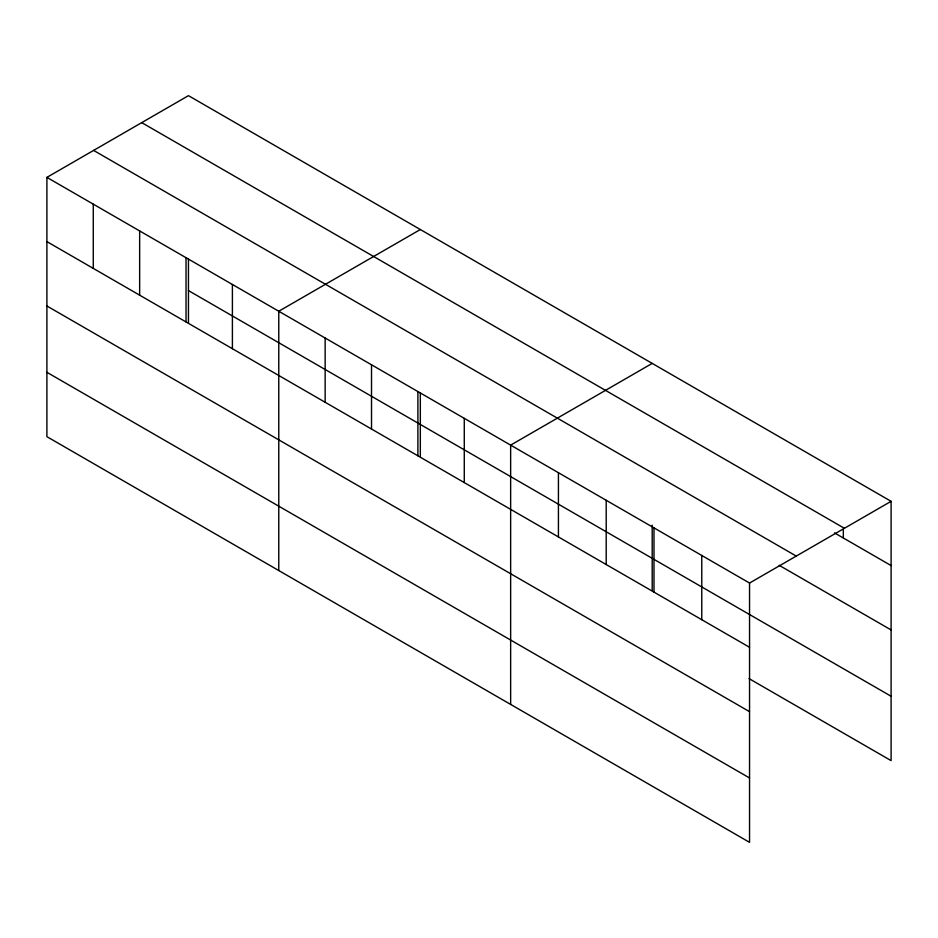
<?xml version="1.0" encoding="UTF-8"?>
<svg xmlns="http://www.w3.org/2000/svg" width="938" height="938" viewBox="0 0 938 938"><rect width="100%" height="100%" fill="white"/><g stroke="black" fill="none" stroke-linecap="round" stroke-linejoin="round"><path stroke-width="1.41" d="M46.9 177.376L749.544 583.049L749.544 842.347L46.9 436.674L46.9 177.376L188.456 95.653L891.1 501.326L891.1 760.624L749.016 678.584M420.33 229.529L278.774 311.252L278.774 570.539M652.203 363.405L510.647 445.128L510.647 704.415M749.544 583.049L891.1 501.326M141.744 122.632L844.388 528.293M834.515 532.901L891.1 565.567M93.612 150.408L796.256 556.082M779.197 565.321L891.1 629.937M188.456 290.581L891.1 696.254M46.9 241.617L749.544 647.29M46.9 305.987L749.544 711.661M46.9 372.304L749.544 777.977M843.321 529.22L843.321 537.978M701.765 555.472L701.765 619.701M653.985 527.883L653.985 592.113M652.203 525.163L652.203 590.506M606.206 500.294L606.206 564.535M558.427 472.705L558.427 536.946M464.275 418.348L464.275 482.589M420.33 392.729L420.33 456.63M417.902 391.58L417.902 455.809M371.518 364.8L371.518 429.041M325.146 338.032L325.146 402.261M232.401 284.484L232.401 348.713M188.456 258.865L188.456 322.766M186.029 257.704L186.029 321.945M139.645 230.936L139.645 295.165M93.272 204.156L93.272 268.385"/></g></svg>
